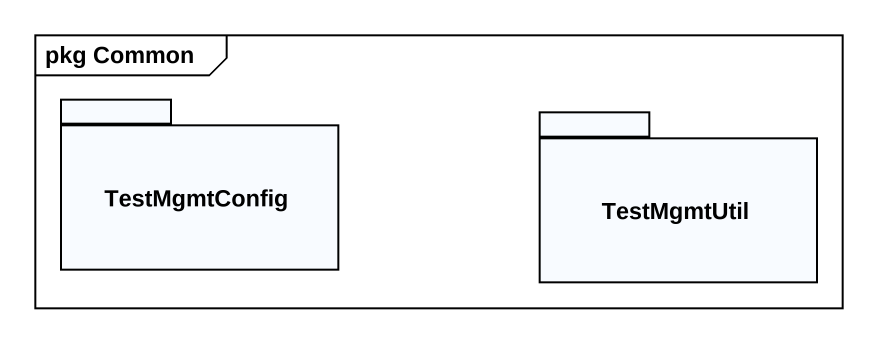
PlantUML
@startuml
mainframe pkg Common
package TestMgmtConfig {
}
package TestMgmtUtil {
}
@enduml
